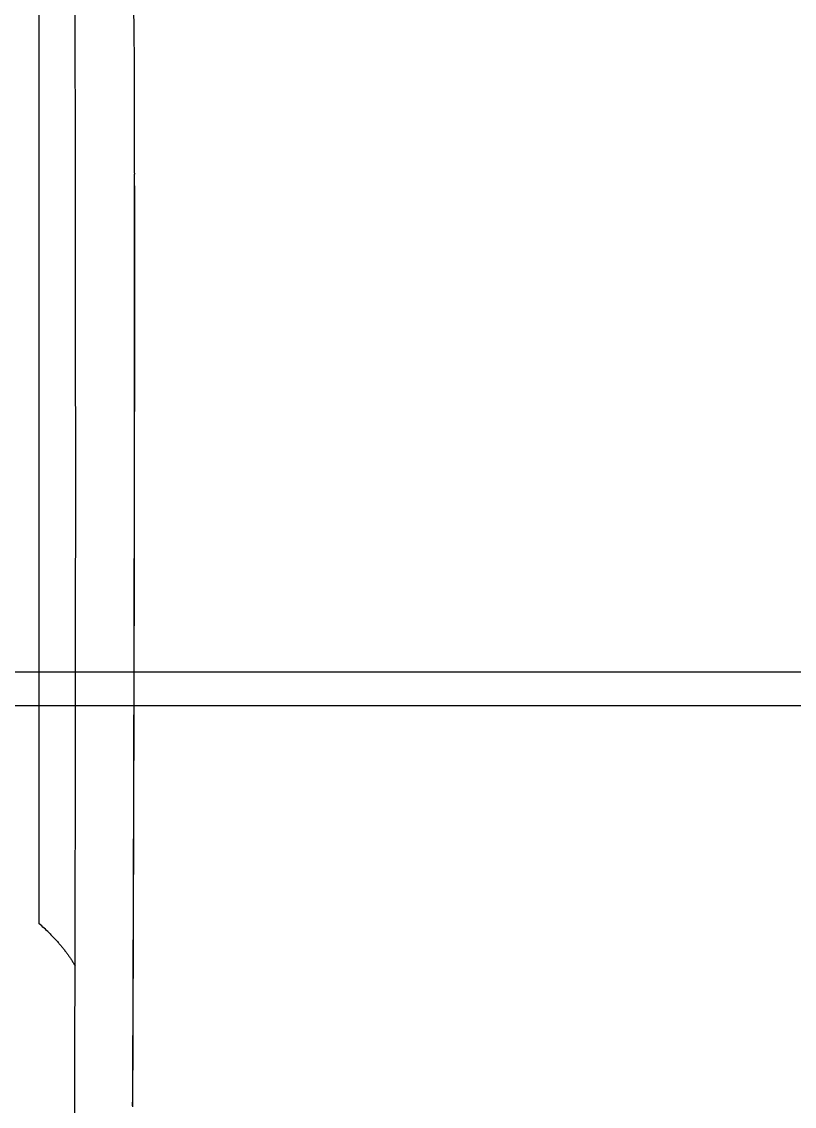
# Model space of a CAD drawing. Header units: inches. Extents: x 15 to 148, y 10 to 111.
# Drawn here: x 133.654 to 135.472, y 101.806 to 104.357 of the extents above; entities that cross this region are included whole.
import ezdxf

# ---------------------------------------------------------------- set-up
doc = ezdxf.new("R2010")
doc.units = ezdxf.units.IN
doc.header["$MEASUREMENT"] = 0
doc.layers.add('BLK_12AWG', color=7, linetype='Continuous')

# ---------------------------------------------------------------- blocks, each defined once
blk = doc.blocks.new('Varia')
at = {"color": 7, "linetype": 'Continuous'}
for p, q in [((165.7711, 105.2513), (165.7711, 105.2464)), ((165.7615, 100.8992), (165.76, 100.8635))]:
    blk.add_line(p, q, dxfattribs=at)
for points, knots in [([(165.3223, 101.7204), (165.3223, 102.5084), (165.3223, 103.2983), (165.3223, 104.876), (165.3223, 105.6634), (165.3223, 106.4447)], [0, 0, 0, 0, 0.5, 0.5, 1, 1, 1, 1]), ([(165.7708, 105.645), (165.7708, 105.6508), (165.7707, 105.6629), (165.7707, 105.6816), (165.7706, 105.7016), (165.7706, 105.7228), (165.7705, 105.7451), (165.7704, 105.7685), (165.7701, 105.8168), (165.7697, 105.8706), (165.769, 105.9342), (165.7682, 105.9859), (165.7675, 106.027), (165.7668, 106.0544), (165.7664, 106.0712), (165.766, 106.087), (165.7655, 106.1016), (165.7652, 106.1101), (165.765, 106.1143)], [0, 0, 0, 0, 0.028986, 0.06022, 0.093704, 0.12944, 0.167428, 0.20767, 0.250163, 0.419635, 0.499968, 0.624874, 0.749847, 0.798286, 0.847521, 0.897551, 0.948376, 1, 1, 1, 1]), ([(165.4911, 101.5227), (165.4912, 101.5534), (165.4913, 101.6174), (165.4915, 101.7172), (165.4918, 101.8246), (165.492, 101.9397), (165.4922, 102.0625), (165.4925, 102.1929), (165.4927, 102.331), (165.4929, 102.4768), (165.4932, 102.666), (165.4934, 102.8981), (165.4937, 103.1724), (165.4938, 103.4521), (165.4939, 103.7082), (165.4939, 103.9387), (165.4938, 104.1417), (165.4937, 104.3447), (165.4936, 104.5476), (165.4934, 104.7505), (165.4932, 104.9532), (165.493, 105.1557), (165.4927, 105.3581), (165.4924, 105.5603), (165.492, 105.7623), (165.4918, 105.8967), (165.4916, 105.9639)], [0, 0, 0, 0, 0.020884, 0.043477, 0.06778, 0.093793, 0.121515, 0.150947, 0.182088, 0.214938, 0.249499, 0.309939, 0.371586, 0.43444, 0.498501, 0.544095, 0.589689, 0.635283, 0.680878, 0.726473, 0.772067, 0.81766, 0.86325, 0.908838, 0.954422, 1, 1, 1, 1]), ([(165.7623, 100.8596), (165.7625, 100.9056), (165.7628, 100.9975), (165.7634, 101.1356), (165.7639, 101.2737), (165.7644, 101.412), (165.7649, 101.5505), (165.7653, 101.689), (165.7658, 101.8277), (165.7662, 101.9666), (165.767, 102.218), (165.7683, 102.6809), (165.7696, 103.272), (165.7705, 103.8457), (165.7709, 104.2129), (165.7711, 104.4589), (165.7711, 104.6164), (165.7712, 104.7739), (165.7712, 104.9314), (165.7712, 105.0889), (165.7711, 105.1939), (165.7711, 105.2464)], [0, 0, 0, 0, 0.0318897, 0.0637804, 0.0956713, 0.1275617, 0.1594511, 0.1913391, 0.2232255, 0.25511, 0.2869926, 0.396247, 0.5728626, 0.6908157, 0.7865121, 0.8220971, 0.8576797, 0.8932603, 0.9288397, 0.964419, 1, 1, 1, 1]), ([(165.7702, 105.1918), (165.7702, 105.1657), (165.7702, 105.1134), (165.7702, 105.0347), (165.7702, 104.9556), (165.7702, 104.8763), (165.7702, 104.7965), (165.7702, 104.7165), (165.7702, 104.636), (165.7702, 104.5553), (165.7701, 104.4742), (165.7701, 104.3927), (165.77, 104.3109), (165.77, 104.2288), (165.7697, 103.9912), (165.7692, 103.5917), (165.7682, 103.0546), (165.7669, 102.5277), (165.7657, 102.1191), (165.7647, 101.8033), (165.764, 101.5847), (165.7632, 101.3609), (165.7624, 101.1317), (165.7618, 100.9773), (165.7615, 100.8992)], [0, 0, 0, 0, 0.018089, 0.036255, 0.0545, 0.072824, 0.091228, 0.109713, 0.128278, 0.146926, 0.165656, 0.18447, 0.203368, 0.222351, 0.241419, 0.368084, 0.499751, 0.615529, 0.736478, 0.786518, 0.837886, 0.890587, 0.944624, 1, 1, 1, 1]), ([(165.3676, 101.6787), (165.372, 101.6744), (165.3808, 101.6656), (165.3934, 101.6525), (165.4054, 101.6394), (165.4169, 101.6263), (165.4279, 101.6132), (165.4384, 101.6002), (165.4484, 101.5872), (165.4578, 101.5742), (165.4669, 101.5613), (165.4754, 101.5484), (165.4835, 101.5355), (165.4886, 101.527), (165.4911, 101.5227)], [0, 0, 0, 0, 0.085585, 0.170758, 0.255521, 0.339876, 0.423821, 0.507359, 0.590488, 0.673209, 0.755521, 0.837424, 0.918917, 1, 1, 1, 1]), ([(165.4894, 100.883), (165.4897, 100.9896), (165.4901, 101.1244), (165.4907, 101.3376), (165.4909, 101.4442), (165.4911, 101.5227)], [0, 0, 0, 0, 0.653675, 0.826586, 1.307351, 1.307351, 1.307351, 1.307351])]:
    blk.add_open_spline(points, degree=3, knots=knots, dxfattribs=at)
for points in [[(165.4916, 105.9639), (165.4915, 106.0377), (165.4909, 106.1098), (165.4902, 106.1742)], [(165.7711, 105.2513), (165.771, 105.3826), (165.7709, 105.5138), (165.7708, 105.645)], [(165.3676, 101.6787), (165.3534, 101.6927), (165.3383, 101.7066), (165.3223, 101.7204)], [(165.4873, 100.2703), (165.4881, 100.4738), (165.4888, 100.6781), (165.4894, 100.883)]]:
    blk.add_open_spline(points, degree=3, dxfattribs=at)

msp = doc.modelspace()

# ---------------------------------------------------------------- linework, layer by layer
at = {"layer": 'BLK_12AWG'}
for p, q in [((132.2903, 102.8275), (141.1966, 102.8275)), ((132.2118, 102.749), (141.1742, 102.749))]:
    msp.add_line(p, q, dxfattribs=at)

# ---------------------------------------------------------------- block references
at = {"layer": 'BLK_12AWG', "xscale": 0.5, "yscale": 0.5, "zscale": 0.5}
msp.add_blockref('Varia', (51.034, 51.3751), dxfattribs=at)

doc.saveas('drawing.dxf')
